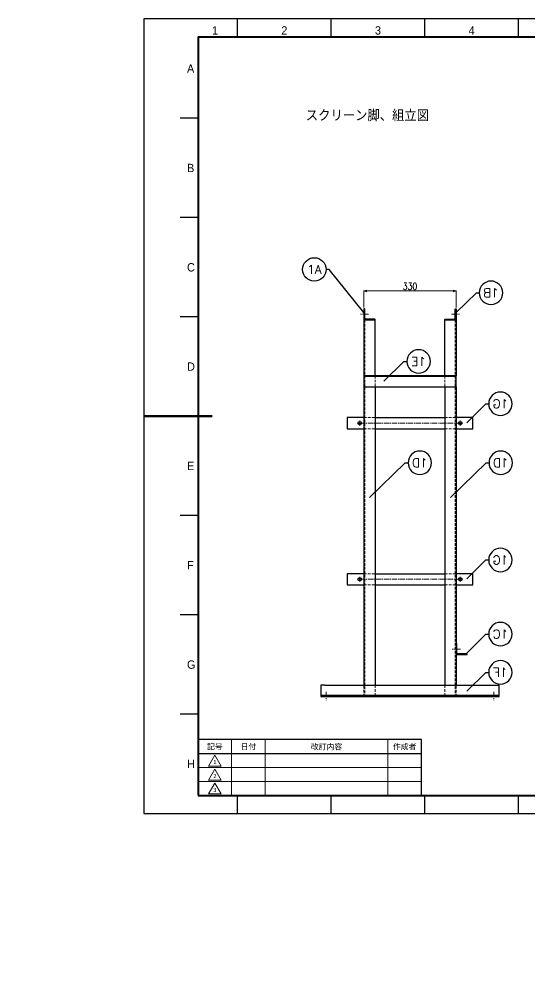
# Model space of a CAD drawing. Header units: millimetres. Extents: x 0 to 10987, y 0 to 7892.
# Drawn here: x 6512 to 8339, y 0 to 3402 of the extents above; entities that cross this region are included whole.
import ezdxf
from ezdxf import colors
from ezdxf.entities.mleader import LeaderData, LeaderLine
from ezdxf.enums import TextEntityAlignment as Align
from ezdxf.math import Vec2, Vec3

# ---------------------------------------------------------------- set-up
doc = ezdxf.new("R2010")
doc.units = ezdxf.units.MM
doc.linetypes.add('CENTER2', pattern=[28.575, 19.05, -3.175, 3.175, -3.175])
doc.linetypes.add('HIDDEN2', pattern=[4.7625, 3.175, -1.5875])
for name, color, linetype, lineweight in [('01_外形線', 7, 'Continuous', 25), ('03_かくれ線', 6, 'HIDDEN2', 13), ('04_中心線', 1, 'CENTER2', 9), ('07_寸法線', 3, 'Continuous', 9), ('99_図枠', 7, 'Continuous', 40)]:
    doc.layers.add(name, color=color, linetype=linetype, lineweight=lineweight)
doc.styles.add('MS_G', font='MS Gothic.ttf')
doc.styles.get("Standard").update_dxf_attribs({"font": 'arial.ttf'})
doc.styles.add('寸法用', font='simplex.shx', dxfattribs={"width": 0.8, "bigfont": '@extfont2.shx'})
doc.styles.add('表題用', font='MS PGothic.ttf')
doc.dimstyles.new('機械製図用', dxfattribs={"dimtxt": 3.5, "dimasz": 3.5, "dimexe": 2, "dimexo": 0, "dimgap": 1.2, "dimtad": 1, "dimdsep": 46, "dimtxsty": '寸法用', "dimblk": 'OPEN30', "dimcen": 0, "dimclrd": 256, "dimclre": 256, "dimclrt": 7, "dimazin": 2, "dimtm": 1e-09, "dimtfac": 0.75, "dimtmove": 0, "dimatfit": 3, "dimldrblk": 'OPEN30', "dimfxl": 1, "dimlwd": -1, "dimlwe": -1, "dimarcsym": 0})

# ---------------------------------------------------------------- blocks, each defined once
blk = doc.blocks.new('_Open30')
at = {"color": 0, "linetype": 'ByBlock', "lineweight": -2}
for p, q in [((-1, 0.27), (0, 0)), ((0, 0), (-1, -0.27)), ((0, 0), (-1, 0))]:
    blk.add_line(p, q, dxfattribs=at)
blk = doc.blocks.new('*D275')
at = {"layer": '07_寸法線', "transparency": 16777216}
for p, q in [((7748, 2368.4), (7748, 2429)), ((7758, 2427), (8068, 2427)), ((8078, 2368.4), (8078, 2429))]:
    blk.add_line(p, q, dxfattribs=at)
at = {"layer": 'Defpoints', "color": 0, "transparency": 16777216}
for p in [(8078, 2427), (7748, 2363.4), (8078, 2363.4)]:
    blk.add_point(p, dxfattribs=at)
at = {"layer": '07_寸法線', "transparency": 16777216, "xscale": 10, "yscale": 10, "zscale": 10, "rotation": 180}
blk.add_blockref('_Open30', (7748, 2427), dxfattribs=at)
at = {"layer": '07_寸法線', "transparency": 16777216, "xscale": 10, "yscale": 10, "zscale": 10}
blk.add_blockref('_Open30', (8078, 2427), dxfattribs=at)
at = {"layer": '07_寸法線', "color": 7, "transparency": 16777216, "insert": (7913, 2443.5), "char_height": 25, "attachment_point": 5, "style": '寸法用'}
blk.add_mtext('330', dxfattribs=at)
blk = doc.blocks.new('*U271')
at = {"layer": '04_中心線', "color": 0, "linetype": 'CENTER2', "transparency": 16777216}
for p, q in [((-9.5, 0), (-1.2, 0)), ((0, 1.2), (0, 9.5)), ((1.2, 0), (9.5, 0)), ((0, -9.5), (0, -1.2))]:
    blk.add_line(p, q, dxfattribs=at)
at = {"layer": '04_中心線', "color": 0, "linetype": 'Continuous', "transparency": 16777216}
for p, q in [((-0.6, 0), (0.6, 0)), ((0, -0.6), (0, 0.6))]:
    blk.add_line(p, q, dxfattribs=at)
blk = doc.blocks.new('*U272')
at = {"layer": '04_中心線', "color": 0, "linetype": 'CENTER2', "transparency": 16777216}
for p, q in [((-9.5, 0), (-1.2, 0)), ((0, 1.2), (0, 9.5)), ((1.2, 0), (9.5, 0)), ((0, -9.5), (0, -1.2))]:
    blk.add_line(p, q, dxfattribs=at)
at = {"layer": '04_中心線', "color": 0, "linetype": 'Continuous', "transparency": 16777216}
for p, q in [((-0.6, 0), (0.6, 0)), ((0, -0.6), (0, 0.6))]:
    blk.add_line(p, q, dxfattribs=at)
blk = doc.blocks.new('*U273')
at = {"layer": '04_中心線', "color": 0, "linetype": 'CENTER2', "transparency": 16777216}
for p, q in [((-9.5, 0), (-1.2, 0)), ((0, 1.2), (0, 9.5)), ((1.2, 0), (9.5, 0)), ((0, -9.5), (0, -1.2))]:
    blk.add_line(p, q, dxfattribs=at)
at = {"layer": '04_中心線', "color": 0, "linetype": 'Continuous', "transparency": 16777216}
for p, q in [((-0.6, 0), (0.6, 0)), ((0, -0.6), (0, 0.6))]:
    blk.add_line(p, q, dxfattribs=at)
blk = doc.blocks.new('*U274')
at = {"layer": '04_中心線', "color": 0, "linetype": 'CENTER2', "transparency": 16777216}
for p, q in [((-9.5, 0), (-1.2, 0)), ((0, 1.2), (0, 9.5)), ((1.2, 0), (9.5, 0)), ((0, -9.5), (0, -1.2))]:
    blk.add_line(p, q, dxfattribs=at)
at = {"layer": '04_中心線', "color": 0, "linetype": 'Continuous', "transparency": 16777216}
for p, q in [((-0.6, 0), (0.6, 0)), ((0, -0.6), (0, 0.6))]:
    blk.add_line(p, q, dxfattribs=at)
blk = doc.blocks.new('_TagCircle')
at = {"color": 0, "linetype": 'ByBlock', "lineweight": -2, "transparency": 16777216}
blk.add_circle((0, 0), 4, dxfattribs=at)
at = {"color": 0, "transparency": 16777216, "style": '寸法用'}
blk.add_attdef('タグ番号', text='', height=3, dxfattribs=at).set_placement((0, -1.5), align=Align.CENTER)
blk = doc.blocks.new('_None')

msp = doc.modelspace()

# ---------------------------------------------------------------- linework, layer by layer
at = {"layer": '01_外形線'}
for p, q in [((8078.029, 2120.411), (7748.029, 2120.411)), ((7748.029, 2083.411), (7748.029, 1013.411)), ((7788.029, 2083.411), (7788.029, 1013.411)), ((8038.029, 2083.411), (8038.029, 1013.411)), ((8078.029, 2083.411), (8078.029, 1013.411)), ((7748.029, 1973.415), (7688.032, 1973.415)), ((7688.032, 1973.415), (7688.032, 1933.415)), ((7788.029, 1973.415), (8038.029, 1973.415)), ((8138.032, 1973.415), (8078.034, 1973.415)), ((8138.032, 1933.415), (8138.032, 1973.415)), ((7688.032, 1933.415), (7748.029, 1933.415)), ((7788.029, 1933.415), (8038.029, 1933.415)), ((8078.034, 1933.415), (8138.032, 1933.415)), ((7748.029, 1413.415), (7688.032, 1413.415)), ((7688.032, 1413.415), (7688.032, 1373.415)), ((7788.029, 1413.415), (8038.029, 1413.415)), ((8138.032, 1413.415), (8078.034, 1413.415)), ((8138.032, 1373.415), (8138.032, 1413.415)), ((7688.032, 1373.415), (7748.029, 1373.415)), ((7788.029, 1373.415), (8038.029, 1373.415)), ((8078.034, 1373.415), (8138.032, 1373.415)), ((7607.029, 1013.411), (7593.029, 1013.411)), ((7593.029, 1013.411), (7593.029, 973.411)), ((7619.029, 1013.411), (8207.029, 1013.411)), ((8219.029, 1013.411), (8233.029, 1013.411)), ((8233.029, 973.411), (8233.029, 1013.411)), ((8233.029, 976.411), (7593.029, 976.411)), ((7593.029, 973.411), (8233.029, 973.411))]:
    msp.add_line(p, q, dxfattribs=at)
at = {"layer": '01_外形線', "ltscale": 3}
for p, q in [((7607.029, 1013.411), (7619.029, 1013.411)), ((8207.029, 1013.411), (8219.029, 1013.411))]:
    msp.add_line(p, q, dxfattribs=at)
at = {"layer": '01_外形線'}
for points in [[(7788.029, 2323.411), (7788.029, 2324.411, 0.41421356), (7786.029, 2326.411), (7755.529, 2326.411, -0.41421356), (7751.029, 2330.911), (7751.029, 2361.411, 0.41421356), (7749.029, 2363.411), (7748.029, 2363.411), (7748.029, 2323.411)], [(8038.029, 2323.411), (8038.029, 2324.411, -0.41421356), (8040.029, 2326.411), (8070.529, 2326.411, 0.41421356), (8075.029, 2330.911), (8075.029, 2361.411, -0.41421356), (8077.029, 2363.411), (8078.029, 2363.411), (8078.029, 2323.411)], [(8118.029, 1123.411), (8118.029, 1124.411, 0.41421356), (8116.029, 1126.411), (8085.529, 1126.411, -0.41421356), (8081.029, 1130.911), (8081.029, 1161.411, 0.41421356), (8079.029, 1163.411), (8078.029, 1163.411), (8078.029, 1123.411)]]:
    msp.add_lwpolyline(points, format="xyb", close=True, dxfattribs=at)
for points in [[(7788.029, 2123.411), (7788.029, 2323.411), (7748.029, 2323.411), (7748.029, 2123.411)], [(8038.029, 2123.411), (8038.029, 2323.411), (8078.029, 2323.411), (8078.029, 2123.411)]]:
    msp.add_lwpolyline(points, dxfattribs=at)
msp.add_lwpolyline([(7748.029, 2083.411), (8078.029, 2083.411), (8078.029, 2123.411), (7748.029, 2123.411)], close=True, dxfattribs=at)
for centre in [(7733.032, 1953.415), (8093.032, 1953.415), (7733.032, 1393.415), (8093.032, 1393.415)]:
    msp.add_circle(centre, 6, dxfattribs=at)
at = {"layer": '03_かくれ線', "ltscale": 3}
for p, q in [((7751.029, 2349.411), (7748.029, 2349.411)), ((8075.029, 2349.411), (8078.029, 2349.411)), ((7751.029, 2337.411), (7748.029, 2337.411)), ((7751.029, 2323.411), (7751.029, 973.411)), ((8075.029, 2337.411), (8078.029, 2337.411)), ((8075.029, 2323.411), (8075.029, 973.411)), ((7748.029, 2123.411), (7748.029, 2083.411)), ((7788.029, 2123.411), (7788.029, 2083.411)), ((8038.029, 2123.411), (8038.029, 2083.411)), ((8078.029, 2123.411), (8078.029, 2083.411)), ((7748.029, 1973.415), (7788.029, 1973.415)), ((8038.029, 1973.415), (8078.029, 1973.415)), ((7748.029, 1933.415), (7788.029, 1933.415)), ((8038.029, 1933.415), (8078.029, 1933.415)), ((7748.029, 1413.415), (7788.029, 1413.415)), ((8038.029, 1413.415), (8078.029, 1413.415)), ((7748.029, 1373.415), (7788.029, 1373.415)), ((8038.029, 1373.415), (8078.029, 1373.415)), ((8081.029, 1149.411), (8078.029, 1149.411)), ((8081.029, 1137.411), (8078.029, 1137.411)), ((7607.029, 976.411), (7607.029, 973.411)), ((7619.029, 976.411), (7619.029, 973.411)), ((8207.029, 976.411), (8207.029, 973.411)), ((8219.029, 976.411), (8219.029, 973.411))]:
    msp.add_line(p, q, dxfattribs=at)
for points in [[(7788.029, 1013.411), (7788.029, 973.411), (7748.029, 973.411), (7748.029, 1013.411)], [(8038.029, 1013.411), (8038.029, 973.411), (8078.029, 973.411), (8078.029, 1013.411)]]:
    msp.add_lwpolyline(points, dxfattribs=at)
at = {"layer": '04_中心線'}
for p, q in [((7764.529, 2343.411), (7734.529, 2343.411)), ((8061.529, 2343.411), (8091.529, 2343.411)), ((7733.032, 1953.415), (8093.032, 1953.415)), ((7733.032, 1393.415), (8093.032, 1393.415)), ((8094.529, 1143.411), (8064.529, 1143.411)), ((7613.029, 989.911), (7613.029, 959.911)), ((8213.029, 989.911), (8213.029, 959.911))]:
    msp.add_line(p, q, dxfattribs=at)
at = {"layer": '99_図枠', "lineweight": 25}
for p, q in [((7294.678, 3337.135), (7294.678, 3402.142)), ((7630.362, 3337.135), (7630.362, 3402.142)), ((7966.045, 3337.135), (7966.045, 3402.142)), ((8301.729, 3337.135), (8301.729, 3402.142)), ((7153.814, 3046.077), (7088.807, 3046.077)), ((7153.814, 2690.013), (7088.807, 2690.013)), ((7153.814, 2333.948), (7088.807, 2333.948)), ((7153.814, 1621.819), (7088.807, 1621.819)), ((7153.814, 1265.755), (7088.807, 1265.755)), ((7153.814, 909.691), (7088.807, 909.691)), ((7153.814, 768.648), (7953.894, 768.648)), ((7294.678, 553.917), (7294.678, 618.633)), ((7630.362, 553.917), (7630.362, 618.633)), ((7966.045, 553.917), (7966.045, 618.633)), ((8301.729, 553.917), (8301.729, 618.633))]:
    msp.add_line(p, q, dxfattribs=at)
at = {"layer": '99_図枠', "lineweight": 53}
msp.add_line((6958.994, 1977.884), (7203.819, 1977.884), dxfattribs=at)
at = {"layer": '99_図枠', "lineweight": 13}
for p, q in [((7273.826, 618.633), (7273.826, 818.653)), ((7393.838, 618.633), (7393.838, 818.653)), ((7833.882, 618.633), (7833.882, 818.653)), ((7153.814, 718.643), (7953.894, 718.643)), ((7153.814, 668.638), (7953.894, 668.638))]:
    msp.add_line(p, q, dxfattribs=at)
at = {"layer": '99_図枠'}
msp.add_lwpolyline([(7153.814, 618.633), (10922.192, 618.633), (10922.192, 3337.135), (7153.814, 3337.135)], close=True, dxfattribs=at)
at = {"layer": '99_図枠', "lineweight": 25}
msp.add_lwpolyline([(7153.814, 618.633), (7953.894, 618.633), (7953.894, 818.653), (7153.814, 818.653)], close=True, dxfattribs=at)
at = {"layer": '99_図枠', "lineweight": 13}
for points in [[(7191.318, 723.954), (7213.82, 762.929), (7236.322, 723.954), (7191.318, 723.954)], [(7191.318, 673.949), (7213.82, 712.924), (7236.322, 673.949), (7191.318, 673.949)], [(7191.318, 623.944), (7213.82, 662.919), (7236.322, 623.944), (7191.318, 623.944)]]:
    msp.add_lwpolyline(points, dxfattribs=at)
at = {"layer": 'Defpoints'}
msp.add_lwpolyline([(6958.994, 553.917), (10987.198, 553.917), (10987.198, 3402.142), (6958.994, 3402.142)], close=True, dxfattribs=at)

# ---------------------------------------------------------------- block references
at = {"layer": '04_中心線', "linetype": 'CENTER2'}
for name, p in [('*U272', (7733.032, 1953.415)), ('*U271', (8093.032, 1953.415)), ('*U274', (7733.032, 1393.415)), ('*U273', (8093.032, 1393.415))]:
    msp.add_blockref(name, p, dxfattribs=at)

# ---------------------------------------------------------------- texts
at = {"style": '表題用', "width": 0.9}
msp.add_attdef('スクリーン脚、組立図', text='', height=36, dxfattribs=at).set_placement((7760.455, 3058.234), align=Align.MIDDLE)
at = {"layer": '99_図枠', "lineweight": 13, "style": '表題用'}
for s, p in [('1', (7214.441, 3337.135)), ('2', (7462.52, 3337.135)), ('3', (7798.203, 3337.135)), ('4', (8133.887, 3337.135))]:
    msp.add_text(s, height=30.003, dxfattribs=at).set_placement(p, align=Align.BOTTOM_CENTER)
for s, p in [('A', (7113.81, 3224.11)), ('B', (7113.81, 2868.045)), ('C', (7113.81, 2511.981)), ('D', (7113.81, 2155.916)), ('E', (7113.81, 1799.852)), ('F', (7113.81, 1443.787)), ('G', (7113.81, 1087.723)), ('H', (7113.81, 731.658))]:
    msp.add_text(s, height=30.003, dxfattribs=at).set_placement(p, align=Align.MIDDLE_LEFT)
at = {"layer": '99_図枠', "style": '表題用'}
for s, p in [('記号', (7213.82, 793.65)), ('日付', (7333.832, 793.65)), ('作成者', (7893.888, 793.65))]:
    msp.add_text(s, height=20.002, dxfattribs=at).set_placement(p, align=Align.MIDDLE_CENTER)
msp.add_text('改訂内容', height=20.002, dxfattribs=at).set_placement((7613.86, 793.65), align=Align.MIDDLE)
at = {"layer": '99_図枠', "lineweight": 13, "style": 'MS_G'}
for s, p in [('1', (7213.82, 738.645)), ('2', (7213.82, 688.64)), ('3', (7213.82, 638.635))]:
    msp.add_text(s, height=15.002, dxfattribs=at).set_placement(p, align=Align.MIDDLE)

# ---------------------------------------------------------------- dimensions: what is measured, and where the dimension line sits
at = {"layer": '07_寸法線'}
dim = msp.add_linear_dim(base=(8078.029, 2427.032), p1=(7748.029, 2363.411), p2=(8078.029, 2363.411), dimstyle='機械製図用', override={"dimtxt": 25, "dimasz": 10, "dimexo": 5, "dimgap": 4}, dxfattribs=at)
dim.commit()
dim.dimension.update_dxf_attribs({"geometry": '*D275', "text_midpoint": (7913.029, 2443.532)})

# ---------------------------------------------------------------- leaders
ml = msp.add_multileader_block('Standard', dxfattribs=at)
ml.set_content('_TagCircle', color=256, scale=10.5)
ml.set_attribute('タグ番号', '1A', width=0)
ml.set_leader_properties()
ml.set_arrow_properties(name='NONE')
ml.build(insert=Vec2(0, 0))
ml.multileader.update_dxf_attribs({"dogleg_length": 1, "arrow_head_size": 36.75, "scale": 6})
ctx = ml.context
ctx.base_point, ctx.scale, ctx.char_height, ctx.arrow_head_size, ctx.landing_gap_size, ctx.plane_origin = Vec3(7528.245, 2504.343), 6, 42, 36.75, 21, Vec3(8725.673, 2093.468)
notes = []
notes.append((ctx, [(1, (1, 1, 0), (7622.745, 2504.343), (-1, 0), 10.5, [(0, [(7748.029, 2349.411)], 0, [])])]))
ctx.block.insert = Vec3(7570.245, 2504.343)
ml = msp.add_multileader_block('Standard', dxfattribs=at)
ml.set_content('_TagCircle', color=256, scale=-10.5)
ml.set_attribute('タグ番号', '1B', width=0)
ml.set_leader_properties()
ml.set_arrow_properties(name='NONE')
ml.build(insert=Vec2(0, 0))
ml.multileader.update_dxf_attribs({"dogleg_length": 1, "arrow_head_size": 36.75, "scale": 6})
ctx = ml.context
ctx.base_point, ctx.scale, ctx.char_height, ctx.arrow_head_size, ctx.landing_gap_size, ctx.plane_origin = Vec3(8161.314, 2420.551), 6, 42, 36.75, 21, Vec3(7100.386, 2093.468)
ctx.text_align_type = 2
notes.append((ctx, [(1, (1, 1, 0), (8150.814, 2420.551), (1, 0), 10.5, [(0, [(8078.029, 2349.411)], 0, [])])]))
ctx.block.insert, ctx.block.scale = Vec3(8203.314, 2420.551), Vec3(-10.5, 10.5, 10.5)
ml = msp.add_multileader_block('Standard', dxfattribs=at)
ml.set_content('_TagCircle', color=256, scale=-10.5)
ml.set_attribute('タグ番号', '1A', width=0)
ml.set_leader_properties()
ml.set_arrow_properties(name='NONE')
ml.build(insert=Vec2(0, 0))
ml.multileader.update_dxf_attribs({"dogleg_length": 1, "arrow_head_size": 36.75, "scale": 6})
ctx = ml.context
ctx.base_point, ctx.scale, ctx.char_height, ctx.arrow_head_size, ctx.landing_gap_size, ctx.plane_origin = Vec3(8943.466, 2201.866), 6, 42, 36.75, 21, Vec3(8203.481, 2141.535)
ctx.text_align_type = 2
notes.append((ctx, [(0, (0, 0, 0), (0, 0), (1, 0), 1, [])]))
ctx.block.insert, ctx.block.scale = Vec3(8964.466, 2201.866), Vec3(-10.5, 10.5, 10.5)
ml = msp.add_multileader_block('Standard', dxfattribs=at)
ml.set_content('_TagCircle', color=256, scale=-10.5)
ml.set_attribute('タグ番号', '1E', width=0)
ml.set_leader_properties()
ml.set_arrow_properties(name='NONE')
ml.build(insert=Vec2(0, 0))
ml.multileader.update_dxf_attribs({"dogleg_length": 1, "arrow_head_size": 36.75, "scale": 6})
ctx = ml.context
ctx.base_point, ctx.scale, ctx.char_height, ctx.arrow_head_size, ctx.landing_gap_size, ctx.plane_origin = Vec3(7901.935, 2174.551), 6, 42, 36.75, 21, Vec3(6841.007, 1847.468)
ctx.text_align_type = 2
notes.append((ctx, [(1, (1, 1, 0), (7891.435, 2174.551), (1, 0), 10.5, [(0, [(7818.65, 2103.411)], 0, [])])]))
ctx.block.insert, ctx.block.scale = Vec3(7943.935, 2174.551), Vec3(-10.5, 10.5, 10.5)
ml = msp.add_multileader_block('Standard', dxfattribs=at)
ml.set_content('_TagCircle', color=256, scale=-10.5)
ml.set_attribute('タグ番号', '1G', width=0)
ml.set_leader_properties()
ml.set_arrow_properties(name='NONE')
ml.build(insert=Vec2(0, 0))
ml.multileader.update_dxf_attribs({"dogleg_length": 1, "arrow_head_size": 36.75, "scale": 6})
ctx = ml.context
ctx.base_point, ctx.scale, ctx.char_height, ctx.arrow_head_size, ctx.landing_gap_size, ctx.plane_origin = Vec3(8195.081, 2022.712), 6, 42, 36.75, 21, Vec3(7181.467, 1738.998)
ctx.text_align_type = 2
notes.append((ctx, [(1, (1, 1, 0), (8184.581, 2022.712), (1, 0), 10.5, [(0, [(8117.147, 1954.883)], 0, [])])]))
ctx.block.insert, ctx.block.scale = Vec3(8237.081, 2022.712), Vec3(-10.5, 10.5, 10.5)
ml = msp.add_multileader_block('Standard', dxfattribs=at)
ml.set_content('_TagCircle', color=256, scale=-10.5)
ml.set_attribute('タグ番号', '1D', width=0)
ml.set_leader_properties()
ml.set_arrow_properties(name='NONE')
ml.build(insert=Vec2(0, 0))
ml.multileader.update_dxf_attribs({"dogleg_length": 1, "arrow_head_size": 36.75, "scale": 6})
ctx = ml.context
ctx.base_point, ctx.scale, ctx.char_height, ctx.arrow_head_size, ctx.landing_gap_size, ctx.plane_origin = Vec3(7906.213, 1811.163), 6, 42, 36.75, 21, Vec3(6815.35, 1484.08)
ctx.text_align_type = 2
notes.append((ctx, [(1, (1, 1, 0), (7895.713, 1811.163), (1, 0), 10.5, [(0, [(7768.029, 1687.098)], 0, [])])]))
ctx.block.insert, ctx.block.scale = Vec3(7948.213, 1811.163), Vec3(-10.5, 10.5, 10.5)
ml = msp.add_multileader_block('Standard', dxfattribs=at)
ml.set_content('_TagCircle', color=256, scale=-10.5)
ml.set_attribute('タグ番号', '1D', width=0)
ml.set_leader_properties()
ml.set_arrow_properties(name='NONE')
ml.build(insert=Vec2(0, 0))
ml.multileader.update_dxf_attribs({"dogleg_length": 1, "arrow_head_size": 36.75, "scale": 6})
ctx = ml.context
ctx.base_point, ctx.scale, ctx.char_height, ctx.arrow_head_size, ctx.landing_gap_size, ctx.plane_origin = Vec3(8196.213, 1811.163), 6, 42, 36.75, 21, Vec3(7105.35, 1484.08)
ctx.text_align_type = 2
notes.append((ctx, [(1, (1, 1, 0), (8185.713, 1811.163), (1, 0), 10.5, [(0, [(8058.029, 1687.098)], 0, [])])]))
ctx.block.insert, ctx.block.scale = Vec3(8238.213, 1811.163), Vec3(-10.5, 10.5, 10.5)
ml = msp.add_multileader_block('Standard', dxfattribs=at)
ml.set_content('_TagCircle', color=256, scale=-10.5)
ml.set_attribute('タグ番号', '1G', width=0)
ml.set_leader_properties()
ml.set_arrow_properties(name='NONE')
ml.build(insert=Vec2(0, 0))
ml.multileader.update_dxf_attribs({"dogleg_length": 1, "arrow_head_size": 36.75, "scale": 6})
ctx = ml.context
ctx.base_point, ctx.scale, ctx.char_height, ctx.arrow_head_size, ctx.landing_gap_size, ctx.plane_origin = Vec3(8195.081, 1462.712), 6, 42, 36.75, 21, Vec3(7181.467, 1178.998)
ctx.text_align_type = 2
notes.append((ctx, [(1, (1, 1, 0), (8184.581, 1462.712), (1, 0), 10.5, [(0, [(8117.147, 1394.883)], 0, [])])]))
ctx.block.insert, ctx.block.scale = Vec3(8237.081, 1462.712), Vec3(-10.5, 10.5, 10.5)
ml = msp.add_multileader_block('Standard', dxfattribs=at)
ml.set_content('_TagCircle', color=256, scale=-10.5)
ml.set_attribute('タグ番号', '1C', width=0)
ml.set_leader_properties()
ml.set_arrow_properties(name='NONE')
ml.build(insert=Vec2(0, 0))
ml.multileader.update_dxf_attribs({"dogleg_length": 1, "arrow_head_size": 36.75, "scale": 6})
ctx = ml.context
ctx.base_point, ctx.scale, ctx.char_height, ctx.arrow_head_size, ctx.landing_gap_size, ctx.plane_origin = Vec3(8195.081, 1197.029), 6, 42, 36.75, 21, Vec3(7181.467, 913.314)
ctx.text_align_type = 2
notes.append((ctx, [(1, (1, 1, 0), (8184.581, 1197.029), (1, 0), 10.5, [(0, [(8117.147, 1129.199)], 0, [])])]))
ctx.block.insert, ctx.block.scale = Vec3(8237.081, 1197.029), Vec3(-10.5, 10.5, 10.5)
ml = msp.add_multileader_block('Standard', dxfattribs=at)
ml.set_content('_TagCircle', color=256, scale=-10.5)
ml.set_attribute('タグ番号', '1F', width=0)
ml.set_leader_properties()
ml.set_arrow_properties(name='NONE')
ml.build(insert=Vec2(0, 0))
ml.multileader.update_dxf_attribs({"dogleg_length": 1, "arrow_head_size": 36.75, "scale": 6})
ctx = ml.context
ctx.base_point, ctx.scale, ctx.char_height, ctx.arrow_head_size, ctx.landing_gap_size, ctx.plane_origin = Vec3(8195.081, 1059.956), 6, 42, 36.75, 21, Vec3(7181.467, 776.241)
ctx.text_align_type = 2
notes.append((ctx, [(1, (1, 1, 0), (8184.581, 1059.956), (1, 0), 10.5, [(0, [(8117.147, 992.126)], 0, [])])]))
ctx.block.insert, ctx.block.scale = Vec3(8237.081, 1059.956), Vec3(-10.5, 10.5, 10.5)
for ctx, leaders in notes:
    for number, flags, end, landing, length, lines in leaders:
        leader = LeaderData()
        leader.index, (leader.has_last_leader_line, leader.has_dogleg_vector, leader.attachment_direction) = number, flags
        leader.last_leader_point, leader.dogleg_vector, leader.dogleg_length = Vec3(end), Vec3(landing), length
        for number, points, colour, breaks in lines:
            line = LeaderLine()
            line.index, line.vertices, line.color, line.breaks = number, Vec3.list(points), colors.encode_raw_color(colour), breaks
            leader.lines.append(line)
        ctx.leaders.append(leader)

doc.saveas('drawing.dxf')
